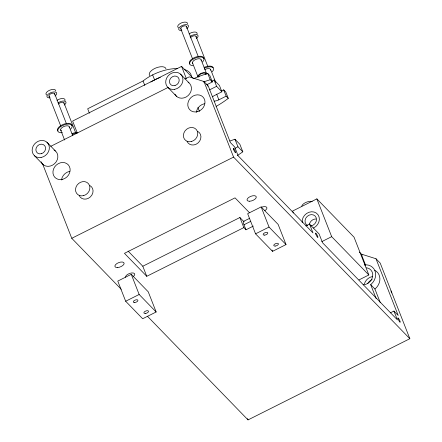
<?xml version="1.0" encoding="UTF-8"?>
<svg xmlns="http://www.w3.org/2000/svg" width="442" height="442" viewBox="0 0 442 442"><rect width="100%" height="100%" fill="white"/><g stroke="black" fill="none" stroke-linecap="round" stroke-linejoin="round"><path stroke-width="0.66" d="M376.175 298.643L370.683 284.637L371.263 284.162A12.249 10.625 -44.1 0 0 375.043 271.051A12.249 10.625 -44.1 0 0 364.23 264.918M380.175 302.383L374.932 289.013L375.512 288.538A12.249 10.625 -44.1 0 0 374.827 270.327M221.26 91.085L223.685 89.87L225.807 92.052L228.276 98.351L227.359 99.074A60.018 28.084 -21.4 0 1 216.105 106.411M89.4 113.185L87.676 108.776L143.064 80.985L144.97 79.505A30.006 14.039 -21.4 0 1 177.673 68.56M237.304 155.573L242.818 151.827L239.846 144.274L234.962 139.241L229.79 141.053M234.923 148.374L237.962 146.783L242.818 151.827M193.403 78.577L181.574 66.394L72.615 121.064L77.306 133.031M50.819 146.291L168.303 87.345M184.911 79.013L189.215 76.853L203.955 81.516L208.199 85.892L230.415 142.584L234.663 146.959L238.122 155.777L312.986 232.906L309.527 224.088L305.853 225.934M211.701 81.24L214.132 80.024L219.442 85.494L221.906 91.792L214.624 95.444A6.122 2.867 -21.4 0 0 212.619 96.737M206.889 84.687L212.353 81.947L209.884 75.648L207.757 73.455L207.287 73.593A60.018 28.084 -21.4 0 0 194.11 78.433M209.315 89.975L216.597 86.323L221.906 91.792M214.16 101.108A6.122 2.867 -21.4 0 0 218.873 99.82L226.155 96.168L228.276 98.351M42.388 163.352L71.759 238.299L233.575 157.103L409.85 338.71L248.034 419.9L147.645 316.483M128.097 251.084L142.805 266.233L239.895 217.519L244.144 221.895M261.139 206.917L247.658 213.679L255.559 233.835L272.548 251.338L286.029 244.575L278.134 224.42L261.139 206.917L269.04 227.072L286.029 244.575M131.257 274.322L117.771 281.09L125.672 301.245L142.661 318.748L156.148 311.986L148.247 291.825L131.257 274.322L139.153 294.483L156.148 311.986M243.349 221.475L249.476 218.403M253.327 226.094L245.973 229.785L243.995 224.746L250.741 221.365M249.398 212.657L235.033 197.856L124.456 253.338L146.755 276.311L243.846 227.597L245.973 229.785M358.976 279.908L368.843 274.957L354.031 237.161L316.864 198.872L292.593 211.055L293.344 212.972M255.559 233.835L269.04 227.072M125.672 301.245L139.153 294.483M321.809 241.619L331.677 236.669L368.843 274.957M390.352 312.864L393.949 311.058L398.198 315.433L375.982 258.747L361.241 254.078L365.606 265.211M212.353 81.947L210.226 79.753L209.757 79.891A60.018 28.084 -21.4 0 0 203.403 82.019M375.982 258.747L380.225 263.123L409.85 338.71M359.357 252.133L362.186 255.051M180.513 74.101L189.01 82.853M370.683 284.637L374.932 289.013M309.527 224.088L319.085 233.934L322.544 242.752L397.408 319.875L393.949 311.058M168.142 87.665L176.634 96.417M46.935 142.241L55.427 150.993M34.559 155.805L43.056 164.557M71.759 238.299L121.23 289.267M197.917 107.555L199.452 111.378M234.962 139.241L237.962 146.783M316.864 198.872L331.677 236.669M223.685 89.87L226.155 96.168M210.701 69.643L215.641 82.24M214.132 80.024L216.597 86.323M196.049 36.415L207.834 66.488M216.652 94.152L218.873 99.82M207.757 73.455L210.226 79.753M201.143 59.797L206.574 73.654M186.452 26.476L198.243 56.554M207.094 84.306L207.834 86.196M272.051 250.078L272.548 251.338M203.955 81.516L233.575 157.103M180.739 28.669L192.524 58.747M192.508 62.869L197.939 76.726M181.574 66.394L186.264 78.361M239.895 217.519L243.846 227.597M152.628 74.886L154.606 79.925M143.064 80.985L144.788 85.394M247.531 418.618L248.034 419.9M142.805 266.233L146.755 276.311M63.963 102.887L75.748 132.965M69.289 126.86L72.748 135.677M54.697 93.787L66.234 123.224M48.979 95.98L60.764 126.058M60.648 129.931L64.598 140.009M301.798 206.099A6.122 2.867 -21.4 0 1 306.129 202.325A6.122 2.867 -21.4 0 1 312.19 201.668M302.223 222.729A9.188 7.967 -44.1 0 1 309.041 212.248A9.188 7.967 -44.1 0 1 319.085 216.994A9.188 7.967 -44.1 0 1 313.428 228.028M307.549 225.486A6.122 5.31 -44.1 0 1 307.207 216.376A6.122 5.31 -44.1 0 1 316.146 217.624A6.122 5.31 -44.1 0 1 310.964 225.961M309.472 223.934A6.122 5.31 -44.1 0 1 315.986 218.989M178.496 27.691A5.205 2.437 -21.4 0 1 181.292 22.962A5.205 2.437 -21.4 0 1 187.53 23.708M181.872 30.492A5.205 2.437 -21.4 0 1 179.353 27.526A5.205 2.437 -21.4 0 1 186.795 24.669A5.205 2.437 -21.4 0 1 186.728 28.631M181.563 29.255A3.061 1.431 -21.4 0 1 182.822 26.343A3.061 1.431 -21.4 0 1 186.402 27.122M189.065 33.935A5.205 2.437 -21.4 0 1 194.85 32.034A5.205 2.437 -21.4 0 1 196.972 34.222M190.054 36.454A5.205 2.437 -21.4 0 1 196.988 34.747A5.205 2.437 -21.4 0 1 196.32 38.564M190.38 37.962A3.061 1.431 -21.4 0 1 193.916 35.83A3.061 1.431 -21.4 0 1 195.994 37.056M56.979 100.406A5.205 2.437 -21.4 0 1 62.764 98.511A5.205 2.437 -21.4 0 1 64.886 100.699M57.968 102.925A5.205 2.437 -21.4 0 1 64.902 101.224A5.205 2.437 -21.4 0 1 64.234 105.041M58.51 104.074A3.061 1.431 -21.4 0 1 62.118 102.268A3.061 1.431 -21.4 0 1 63.908 103.533M46.741 95.002A5.205 2.437 -21.4 0 1 49.532 90.273A5.205 2.437 -21.4 0 1 55.775 91.019M50.112 97.804A5.205 2.437 -21.4 0 1 47.592 94.837A5.205 2.437 -21.4 0 1 55.04 91.98A5.205 2.437 -21.4 0 1 54.974 95.942M49.421 96.433A3.061 1.431 -21.4 0 1 51.36 93.533A3.061 1.431 -21.4 0 1 54.642 94.433M198.209 77.217A4.591 2.149 -21.4 0 1 201.762 73.079A4.591 2.149 -21.4 0 1 206.558 74.25M199.022 76.814A3.674 1.718 -21.4 0 1 201.861 73.499A3.674 1.718 -21.4 0 1 205.696 74.438M192.778 63.361A4.591 2.149 -21.4 0 1 196.336 59.222A4.591 2.149 -21.4 0 1 201.127 60.394M192.933 65.676A7.658 3.58 -21.4 0 1 190.856 60.957A7.658 3.58 -21.4 0 1 201.138 57.012A7.658 3.58 -21.4 0 1 202.497 62.007M189.789 63.957A7.658 3.58 -21.4 0 1 195.336 57.195A7.658 3.58 -21.4 0 1 203.768 58.598M204.79 69.538A4.591 2.149 -21.4 0 1 210.685 70.239M204.447 68.107A7.658 3.58 -21.4 0 1 212.425 67.3A7.658 3.58 -21.4 0 1 212.055 71.853M204.149 67.35A7.658 3.58 -21.4 0 1 213.232 67.681M72.295 134.412A7.658 3.58 -21.4 0 1 76.77 133.191M72.002 133.655A7.658 3.58 -21.4 0 1 77.831 132.385M150.855 81.974A30.006 14.039 -21.4 0 1 160.33 77.4M183.982 69.383A30.006 14.039 -21.4 0 1 191.392 76.306M149.783 75.67A8.879 4.155 -21.4 0 1 155.573 68.09A8.879 4.155 -21.4 0 1 165.96 68.781M61.477 130.782A4.591 2.149 -21.4 0 1 63.919 126.5A4.591 2.149 -21.4 0 1 69.272 127.456M62.432 132.694A7.658 3.58 -21.4 0 1 58.488 128.628A7.658 3.58 -21.4 0 1 68.864 124.053A7.658 3.58 -21.4 0 1 70.643 129.07M57.93 131.02A7.658 3.58 -21.4 0 1 63.477 124.263A7.658 3.58 -21.4 0 1 71.913 125.661M188.115 82.184A9.188 7.967 -44.1 0 1 188.143 95.566A9.188 7.967 -44.1 0 1 174.96 94.212M54.046 150.048A9.188 7.967 -44.1 0 1 54.559 163.711A9.188 7.967 -44.1 0 1 41.15 161.833M367.501 283.758A9.188 7.967 -44.1 0 1 372.136 279.521M390.91 290.897A9.188 7.967 -44.1 0 1 391.734 293.002M261.515 207.237A4.901 2.293 -21.4 0 1 266.592 207.237A4.901 2.293 -21.4 0 1 264.841 210.663M125.5 277.228A4.901 2.293 -21.4 0 1 131.755 272.957A4.901 2.293 -21.4 0 1 133.434 276.427M61.488 179.999A9.188 7.967 -44.1 0 1 69.72 171.369M196.336 112.34A9.188 7.967 -44.1 0 1 204.569 103.71M366.534 267.753A9.188 7.967 -44.1 0 1 372.617 276.742A9.188 7.967 -44.1 0 1 363.136 284.83M89.892 185.574A7.658 6.641 -44.1 0 1 90.323 196.955A7.658 6.641 -44.1 0 1 79.146 195.392M197.773 131.445A7.658 6.641 -44.1 0 1 198.198 142.827A7.658 6.641 -44.1 0 1 187.027 141.263M243.995 224.746A6.122 1.044 63.4 0 1 243.807 221.591M364.401 283.869A9.188 7.967 -44.1 0 1 372.374 276.587M264.559 235.122A2.448 1.144 -21.4 0 0 267.786 232.917A2.448 1.144 -21.4 0 0 264.106 233.172A2.448 1.144 -21.4 0 0 264.559 235.122M275.178 246.061A2.448 1.144 -21.4 0 0 278.405 243.857A2.448 1.144 -21.4 0 0 274.725 244.111A2.448 1.144 -21.4 0 0 275.178 246.061M134.672 302.527A2.448 1.144 -21.4 0 0 137.904 300.328A2.448 1.144 -21.4 0 0 134.219 300.582A2.448 1.144 -21.4 0 0 134.672 302.527M145.291 313.472A2.448 1.144 -21.4 0 0 148.523 311.267A2.448 1.144 -21.4 0 0 144.838 311.522A2.448 1.144 -21.4 0 0 145.291 313.472M174.645 89.328A9.188 7.967 -44.1 0 0 181.629 75.339A9.188 7.967 -44.1 0 0 166.711 77.98A9.188 7.967 -44.1 0 0 174.645 89.328M175.015 85.549A5.205 4.514 -44.1 0 0 178.17 77.372A5.205 4.514 -44.1 0 0 169.8 79.726A5.205 4.514 -44.1 0 0 175.015 85.549M41.062 157.468A9.188 7.967 -44.1 0 0 48.045 143.479A9.188 7.967 -44.1 0 0 33.133 146.12A9.188 7.967 -44.1 0 0 41.062 157.468M41.438 153.689A5.205 4.514 -44.1 0 0 44.587 145.512A5.205 4.514 -44.1 0 0 36.216 147.866A5.205 4.514 -44.1 0 0 41.438 153.689M249.592 201.243A4.901 2.293 -21.4 0 0 256.288 196.944A4.901 2.293 -21.4 0 0 249.1 197.198A4.901 2.293 -21.4 0 0 249.592 201.243M117.439 267.548A4.901 2.293 -21.4 0 0 124.136 263.25A4.901 2.293 -21.4 0 0 116.948 263.509A4.901 2.293 -21.4 0 0 117.439 267.548M83.715 195.596A7.658 6.641 -44.1 0 0 88.356 183.563A7.658 6.641 -44.1 0 0 76.041 187.027A7.658 6.641 -44.1 0 0 83.715 195.596M191.596 141.468A7.658 6.641 -44.1 0 0 196.231 129.44A7.658 6.641 -44.1 0 0 183.922 132.898A7.658 6.641 -44.1 0 0 191.596 141.468M315.748 233.94A2.448 0.414 63.4 0 0 317.759 237.481A2.448 0.414 63.4 0 0 316.82 234.503A2.448 0.414 63.4 0 0 315.748 233.94M233.453 149.158A2.448 0.414 63.4 0 0 235.459 152.7A2.448 0.414 63.4 0 0 234.52 149.716A2.448 0.414 63.4 0 0 233.453 149.158M398.049 318.726A2.448 0.414 63.4 0 0 400.054 322.268A2.448 0.414 63.4 0 0 399.115 319.284A2.448 0.414 63.4 0 0 398.049 318.726M62.758 179.297A9.188 7.967 -44.1 0 0 68.322 164.866A9.188 7.967 -44.1 0 0 53.548 169.021A9.188 7.967 -44.1 0 0 62.758 179.297M197.607 111.638A9.188 7.967 -44.1 0 0 203.171 97.207A9.188 7.967 -44.1 0 0 188.397 101.362A9.188 7.967 -44.1 0 0 197.607 111.638"/></g></svg>
